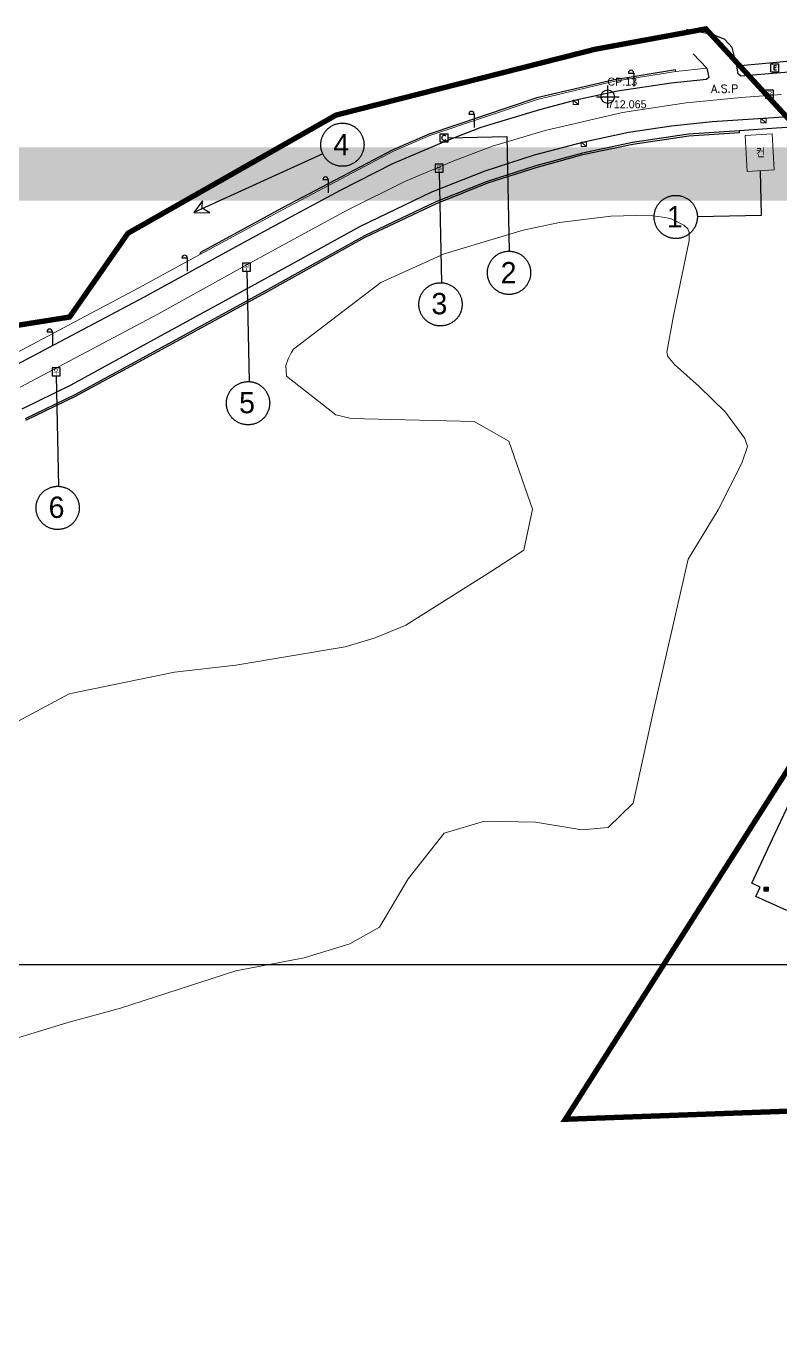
# Model space of a CAD drawing. Extents: x 296690 to 298491, y 586647 to 587790.
# Drawn here: x 297471.2 to 297612.5, y 587532.4 to 587775.9 of the extents above; entities that cross this region are included whole.
import ezdxf
from ezdxf.enums import TextEntityAlignment as Align

# ---------------------------------------------------------------- set-up
doc = ezdxf.new("R2010")
doc.units = 0
doc.header["$MEASUREMENT"] = 0
doc.linetypes.add('PHANTOM2', pattern=[1.25, 0.625, -0.125, 0.125, -0.125, 0.125, -0.125])
for name, color, linetype in [('_0넘버링', 7, 'Continuous'), ('_조사구역', 6, 'Continuous'), ('가로등', 7, 'Continuous'), ('기준점', 1, 'Continuous'), ('도로_보도블럭', 202, 'Continuous'), ('도로_아스콘', 1, 'Continuous'), ('석축_상단', 25, 'SUKCHUK'), ('우수맨홀', 5, 'Continuous'), ('전기맨홀', 1, 'Continuous'), ('집수맨홀', 144, 'Continuous'), ('통신맨홀', 3, 'Continuous'), ('현황 텍스트', 7, 'Continuous')]:
    doc.layers.add(name, color=color, linetype=linetype)
for name, color, linetype, lineweight in [('건물', 7, 'Continuous', 20), ('도로-경계석보차도', 134, 'Continuous', 18), ('바닥재질', 254, 'Continuous', 20), ('우수받이', 122, 'Continuous', 18), ('잡종지', 53, 'Continuous', 18), ('중앙선', 2, 'Continuous', 18)]:
    doc.layers.add(name, color=color, linetype=linetype, lineweight=lineweight)
doc.styles.add('GHS', font='simplex.shx', dxfattribs={"bigfont": 'ngsw.shx'})
doc.styles.add('JKS_FONT', font='', dxfattribs={"height": 1.5})
doc.styles.add('sks-ghs', font='romans.shx', dxfattribs={"bigfont": 'ghs.shx'})
doc.styles.get('JKS_FONT').set_extended_font_data('Expo M')
doc.linetypes.add('SUKCHUK', pattern='A,1,["V",sks-ghs,S=0.5,R=0,X=0.5,Y=0],0.25,["V",sks-ghs,S=0.5,R=0,X=0.5,Y=0],0.25,["V",sks-ghs,S=0.5,R=0,X=0.5,Y=0],1', length=2.5)

# ---------------------------------------------------------------- blocks, each defined once
blk = doc.blocks.new('집수맨홀')
at = {"layer": '집수맨홀'}
blk.add_lwpolyline([(-0.37, 0.37), (0.38, 0.37), (0.38, -0.38), (-0.37, -0.38)], close=True, dxfattribs=at)
at = {"layer": '집수맨홀', "color": 251}
for points in [[(-0.37, 0.3), (0.38, 0.3)], [(-0.37, 0.22), (0.38, 0.22)], [(-0.37, 0.15), (0.38, 0.15)], [(-0.37, 0.07), (0.38, 0.07)], [(-0.37, 0), (0.38, 0)], [(-0.37, -0.08), (0.38, -0.08)], [(-0.37, -0.15), (0.38, -0.15)], [(-0.37, -0.23), (0.38, -0.23)], [(-0.37, -0.3), (0.38, -0.3)]]:
    blk.add_lwpolyline(points, dxfattribs=at)
blk = doc.blocks.new('전기맨홀')
at = {"layer": '전기맨홀', "flags": 128}
for points in [[(-0.75, -0.75), (-0.75, 0.75)], [(-0.75, 0.75), (0.75, 0.75)], [(0.3, 0.37), (-0.23, 0.37), (-0.23, -0.37), (0.3, -0.37)], [(0.23, 0), (-0.23, 0)], [(0.75, -0.75), (0.75, 0.75)], [(-0.75, -0.75), (0.75, -0.75)]]:
    blk.add_lwpolyline(points, dxfattribs=at)
blk = doc.blocks.new('우수맨홀')
at = {"layer": '우수맨홀', "linetype": 'Continuous'}
blk.add_lwpolyline([(0.75, 0.75), (-0.75, 0.75), (-0.75, -0.75), (0.75, -0.75), (0.75, 0.75)], dxfattribs=at)
at = {"layer": '우수맨홀', "linetype": 'Continuous', "style": 'GHS'}
blk.add_text('우', height=1, dxfattribs=at).set_placement((0, -0.02, -2), align=Align.MIDDLE)
blk = doc.blocks.new('통신맨홀')
at = {"layer": '통신맨홀', "linetype": 'Continuous'}
for points in [[(-0.75, 0.75), (0.75, 0.75)], [(-0.75, -0.75), (-0.75, 0.75)], [(0.75, -0.75), (0.75, 0.75)], [(-0.75, -0.75), (0.75, -0.75)]]:
    blk.add_lwpolyline(points, dxfattribs=at)
blk.add_arc((0, 0), 0.458, 45, 314, dxfattribs=at)
blk = doc.blocks.new('가로등')
at = {"layer": '가로등'}
for points in [[(-1, 2.5), (0, 2.5)], [(0, 2.5), (0, 0)]]:
    blk.add_lwpolyline(points, dxfattribs=at)
blk.add_arc((-0.5, 2.5), 0.5, 0, 180, dxfattribs=at)
blk = doc.blocks.new('우수받이')
at = {"layer": '우수받이'}
for points in [[(-0.5, 0), (0.5, 0), (0.5, -0.8), (-0.5, -0.8), (-0.5, 0)], [(-0.5, 0), (0.5, -0.8)]]:
    blk.add_lwpolyline(points, dxfattribs=at)
blk = doc.blocks.new('기준점')
at = {"layer": '기준점', "linetype": 'Continuous'}
for p, q in [((-2.12, 0), (2.12, 0)), ((0, -2.12), (0, 2.12))]:
    blk.add_line(p, q, dxfattribs=at)
blk.add_circle((0, 0), 1.27, dxfattribs=at)

msp = doc.modelspace()

# ---------------------------------------------------------------- linework, layer by layer
at = {"color": 0, "const_width": 10}
msp.add_lwpolyline([(296747.91, 587748.15), (298486.35, 587748.15), (298486.35, 586651.63), (296747.91, 586651.63)], close=True, dxfattribs=at)
msp.add_lwpolyline([(296747.91, 587748.15), (298486.35, 587748.15), (298486.35, 586651.63), (296747.91, 586651.63)], close=True, dxfattribs=at)
msp.add_lwpolyline([(297456.23, 587324.97), (297456.23, 587599.97), (297906.23, 587599.97), (297906.23, 587324.97), (297456.23, 587324.97)])
at = {"layer": '_0넘버링', "linetype": 'Continuous'}
for p, q in [((297526.78, 587751.91), (297502.59, 587740.92)), ((297548.58, 587748.48), (297549.02, 587727.81)), ((297512.51, 587729.94), (297512.96, 587709.28)), ((297476.83, 587710.32), (297477.27, 587689.66))]:
    msp.add_line(p, q, dxfattribs=at)
for points in [[(297526.4, 587753.55), (297526.4, 587753.69), (297526.4, 587753.83), (297526.41, 587753.97), (297526.42, 587754.11), (297526.44, 587754.25), (297526.47, 587754.39), (297526.5, 587754.53), (297526.53, 587754.67), (297526.57, 587754.8), (297526.61, 587754.94), (297526.66, 587755.07), (297526.71, 587755.2), (297526.77, 587755.33), (297526.83, 587755.46), (297526.9, 587755.58), (297526.97, 587755.71), (297527.04, 587755.83), (297527.12, 587755.95), (297527.2, 587756.06), (297527.29, 587756.17), (297527.38, 587756.28), (297527.47, 587756.39), (297527.57, 587756.49), (297527.67, 587756.59), (297527.78, 587756.68), (297527.88, 587756.77), (297528, 587756.86), (297528.11, 587756.94), (297528.23, 587757.02), (297528.35, 587757.1), (297528.47, 587757.17), (297528.59, 587757.24), (297528.72, 587757.3), (297528.85, 587757.36), (297528.98, 587757.41), (297529.11, 587757.46), (297529.25, 587757.5), (297529.38, 587757.54), (297529.52, 587757.58), (297529.66, 587757.61), (297529.8, 587757.63), (297529.94, 587757.65), (297530.08, 587757.67), (297530.22, 587757.68), (297530.36, 587757.68), (297530.5, 587757.69), (297530.64, 587757.68), (297530.78, 587757.67), (297530.92, 587757.66), (297531.06, 587757.64), (297531.2, 587757.61), (297531.34, 587757.59), (297531.48, 587757.55), (297531.61, 587757.51), (297531.75, 587757.47), (297531.88, 587757.42), (297532.01, 587757.37), (297532.14, 587757.31), (297532.27, 587757.25), (297532.4, 587757.19), (297532.52, 587757.12), (297532.64, 587757.04), (297532.76, 587756.96), (297532.87, 587756.88), (297532.98, 587756.79), (297533.09, 587756.7), (297533.2, 587756.61), (297533.3, 587756.51), (297533.4, 587756.41), (297533.49, 587756.3), (297533.58, 587756.2), (297533.67, 587756.09), (297533.75, 587755.97), (297533.83, 587755.85), (297533.91, 587755.74), (297533.98, 587755.61), (297534.05, 587755.49), (297534.11, 587755.36), (297534.17, 587755.23), (297534.22, 587755.1), (297534.27, 587754.97), (297534.31, 587754.84), (297534.35, 587754.7), (297534.39, 587754.56), (297534.42, 587754.42), (297534.44, 587754.29), (297534.46, 587754.15), (297534.48, 587754), (297534.49, 587753.86), (297534.5, 587753.72), (297534.5, 587753.58), (297534.49, 587753.44), (297534.48, 587753.3), (297534.47, 587753.16), (297534.45, 587753.02), (297534.43, 587752.88), (297534.4, 587752.74), (297534.36, 587752.6), (297534.32, 587752.47), (297534.28, 587752.33), (297534.23, 587752.2), (297534.18, 587752.07), (297534.12, 587751.94), (297534.06, 587751.81), (297534, 587751.69), (297533.93, 587751.56), (297533.85, 587751.44), (297533.77, 587751.33), (297533.69, 587751.21), (297533.6, 587751.1), (297533.51, 587750.99), (297533.42, 587750.89), (297533.32, 587750.78), (297533.22, 587750.68), (297533.12, 587750.59), (297533.01, 587750.5), (297532.9, 587750.41), (297532.78, 587750.33), (297532.67, 587750.25), (297532.55, 587750.17), (297532.42, 587750.1), (297532.3, 587750.03), (297532.17, 587749.97), (297532.04, 587749.91), (297531.91, 587749.86), (297531.78, 587749.81), (297531.65, 587749.77), (297531.51, 587749.73), (297531.37, 587749.69), (297531.23, 587749.66), (297531.1, 587749.64), (297530.96, 587749.62), (297530.82, 587749.6), (297530.67, 587749.59), (297530.53, 587749.59), (297530.39, 587749.59), (297530.25, 587749.59), (297530.11, 587749.6), (297529.97, 587749.61), (297529.83, 587749.63), (297529.69, 587749.66), (297529.55, 587749.69), (297529.41, 587749.72), (297529.28, 587749.76), (297529.14, 587749.8), (297529.01, 587749.85), (297528.88, 587749.9), (297528.75, 587749.96), (297528.62, 587750.02), (297528.5, 587750.09), (297528.37, 587750.16), (297528.25, 587750.23), (297528.14, 587750.31), (297528.02, 587750.39), (297527.91, 587750.48), (297527.8, 587750.57), (297527.7, 587750.66), (297527.59, 587750.76), (297527.5, 587750.86), (297527.4, 587750.97), (297527.31, 587751.07), (297527.22, 587751.19), (297527.14, 587751.3), (297527.06, 587751.42), (297526.98, 587751.54), (297526.91, 587751.66), (297526.84, 587751.78), (297526.78, 587751.91), (297526.72, 587752.04), (297526.67, 587752.17), (297526.62, 587752.3), (297526.58, 587752.44), (297526.54, 587752.57), (297526.5, 587752.71), (297526.47, 587752.85), (297526.45, 587752.99), (297526.43, 587753.13), (297526.41, 587753.27), (297526.4, 587753.41), (297526.4, 587753.55)], [(297550.28, 587754.94), (297561.24, 587755.17), (297561.7, 587733.67)], [(297596.97, 587740.18), (297609.01, 587740.44), (297608.83, 587748.76)], [(297502.59, 587740.92), (297505.61, 587740.87), (297504.17, 587741.72), (297504.24, 587743.1), (297502.59, 587740.92)], [(297588.87, 587740.01), (297588.87, 587740.15), (297588.88, 587740.29), (297588.89, 587740.43), (297588.9, 587740.57), (297588.92, 587740.71), (297588.94, 587740.85), (297588.97, 587740.99), (297589.01, 587741.13), (297589.04, 587741.26), (297589.09, 587741.4), (297589.14, 587741.53), (297589.19, 587741.66), (297589.24, 587741.79), (297589.31, 587741.92), (297589.37, 587742.04), (297589.44, 587742.17), (297589.52, 587742.29), (297589.6, 587742.4), (297589.68, 587742.52), (297589.76, 587742.63), (297589.85, 587742.74), (297589.95, 587742.84), (297590.05, 587742.95), (297590.15, 587743.04), (297590.25, 587743.14), (297590.36, 587743.23), (297590.47, 587743.32), (297590.59, 587743.4), (297590.7, 587743.48), (297590.82, 587743.56), (297590.94, 587743.63), (297591.07, 587743.69), (297591.2, 587743.76), (297591.32, 587743.82), (297591.46, 587743.87), (297591.59, 587743.92), (297591.72, 587743.96), (297591.86, 587744), (297592, 587744.04), (297592.13, 587744.07), (297592.27, 587744.09), (297592.41, 587744.11), (297592.55, 587744.13), (297592.69, 587744.14), (297592.84, 587744.14), (297592.98, 587744.14), (297593.12, 587744.14), (297593.26, 587744.13), (297593.4, 587744.12), (297593.54, 587744.1), (297593.68, 587744.07), (297593.82, 587744.04), (297593.95, 587744.01), (297594.09, 587743.97), (297594.23, 587743.93), (297594.36, 587743.88), (297594.49, 587743.83), (297594.62, 587743.77), (297594.75, 587743.71), (297594.87, 587743.64), (297594.99, 587743.57), (297595.11, 587743.5), (297595.23, 587743.42), (297595.35, 587743.34), (297595.46, 587743.25), (297595.57, 587743.16), (297595.67, 587743.07), (297595.77, 587742.97), (297595.87, 587742.87), (297595.97, 587742.76), (297596.06, 587742.65), (297596.15, 587742.54), (297596.23, 587742.43), (297596.31, 587742.31), (297596.39, 587742.19), (297596.46, 587742.07), (297596.52, 587741.95), (297596.59, 587741.82), (297596.64, 587741.69), (297596.7, 587741.56), (297596.75, 587741.43), (297596.79, 587741.29), (297596.83, 587741.16), (297596.86, 587741.02), (297596.89, 587740.88), (297596.92, 587740.74), (297596.94, 587740.6), (297596.96, 587740.46), (297596.97, 587740.32), (297596.97, 587740.18), (297596.97, 587740.04), (297596.97, 587739.9), (297596.96, 587739.76), (297596.94, 587739.62), (297596.92, 587739.48), (297596.9, 587739.34), (297596.87, 587739.2), (297596.84, 587739.06), (297596.8, 587738.92), (297596.76, 587738.79), (297596.71, 587738.66), (297596.66, 587738.53), (297596.6, 587738.4), (297596.54, 587738.27), (297596.47, 587738.14), (297596.4, 587738.02), (297596.33, 587737.9), (297596.25, 587737.78), (297596.17, 587737.67), (297596.08, 587737.56), (297595.99, 587737.45), (297595.9, 587737.34), (297595.8, 587737.24), (297595.7, 587737.14), (297595.59, 587737.05), (297595.48, 587736.96), (297595.37, 587736.87), (297595.26, 587736.78), (297595.14, 587736.71), (297595.02, 587736.63), (297594.9, 587736.56), (297594.78, 587736.49), (297594.65, 587736.43), (297594.52, 587736.37), (297594.39, 587736.32), (297594.26, 587736.27), (297594.12, 587736.22), (297593.99, 587736.19), (297593.85, 587736.15), (297593.71, 587736.12), (297593.57, 587736.1), (297593.43, 587736.08), (297593.29, 587736.06), (297593.15, 587736.05), (297593.01, 587736.04), (297592.87, 587736.04), (297592.73, 587736.05), (297592.59, 587736.06), (297592.44, 587736.07), (297592.3, 587736.09), (297592.17, 587736.11), (297592.03, 587736.14), (297591.89, 587736.18), (297591.75, 587736.22), (297591.62, 587736.26), (297591.49, 587736.31), (297591.35, 587736.36), (297591.23, 587736.42), (297591.1, 587736.48), (297590.97, 587736.54), (297590.85, 587736.61), (297590.73, 587736.69), (297590.61, 587736.77), (297590.5, 587736.85), (297590.39, 587736.94), (297590.28, 587737.03), (297590.17, 587737.12), (297590.07, 587737.22), (297589.97, 587737.32), (297589.88, 587737.42), (297589.78, 587737.53), (297589.7, 587737.64), (297589.61, 587737.76), (297589.53, 587737.87), (297589.46, 587737.99), (297589.39, 587738.12), (297589.32, 587738.24), (297589.26, 587738.37), (297589.2, 587738.5), (297589.15, 587738.63), (297589.1, 587738.76), (297589.05, 587738.89), (297589.01, 587739.03), (297588.98, 587739.17), (297588.95, 587739.3), (297588.92, 587739.44), (297588.9, 587739.58), (297588.89, 587739.72), (297588.88, 587739.87), (297588.87, 587740.01)], [(297557.63, 587729.54), (297557.63, 587729.68), (297557.63, 587729.82), (297557.64, 587729.96), (297557.66, 587730.1), (297557.67, 587730.24), (297557.7, 587730.38), (297557.73, 587730.52), (297557.76, 587730.66), (297557.8, 587730.79), (297557.84, 587730.93), (297557.89, 587731.06), (297557.94, 587731.19), (297558, 587731.32), (297558.06, 587731.45), (297558.13, 587731.57), (297558.2, 587731.7), (297558.27, 587731.82), (297558.35, 587731.93), (297558.43, 587732.05), (297558.52, 587732.16), (297558.61, 587732.27), (297558.7, 587732.37), (297558.8, 587732.48), (297558.9, 587732.58), (297559.01, 587732.67), (297559.12, 587732.76), (297559.23, 587732.85), (297559.34, 587732.93), (297559.46, 587733.01), (297559.58, 587733.09), (297559.7, 587733.16), (297559.82, 587733.23), (297559.95, 587733.29), (297560.08, 587733.35), (297560.21, 587733.4), (297560.34, 587733.45), (297560.48, 587733.49), (297560.61, 587733.53), (297560.75, 587733.57), (297560.89, 587733.6), (297561.03, 587733.62), (297561.17, 587733.64), (297561.31, 587733.66), (297561.45, 587733.67), (297561.59, 587733.67), (297561.73, 587733.67), (297561.87, 587733.67), (297562.01, 587733.66), (297562.16, 587733.65), (297562.3, 587733.63), (297562.43, 587733.6), (297562.57, 587733.57), (297562.71, 587733.54), (297562.85, 587733.5), (297562.98, 587733.46), (297563.11, 587733.41), (297563.25, 587733.36), (297563.37, 587733.3), (297563.5, 587733.24), (297563.63, 587733.17), (297563.75, 587733.1), (297563.87, 587733.03), (297563.99, 587732.95), (297564.1, 587732.87), (297564.21, 587732.78), (297564.32, 587732.69), (297564.43, 587732.6), (297564.53, 587732.5), (297564.63, 587732.4), (297564.72, 587732.29), (297564.81, 587732.19), (297564.9, 587732.07), (297564.99, 587731.96), (297565.07, 587731.84), (297565.14, 587731.72), (297565.21, 587731.6), (297565.28, 587731.48), (297565.34, 587731.35), (297565.4, 587731.22), (297565.45, 587731.09), (297565.5, 587730.96), (297565.55, 587730.82), (297565.59, 587730.69), (297565.62, 587730.55), (297565.65, 587730.41), (297565.68, 587730.27), (297565.7, 587730.13), (297565.71, 587729.99), (297565.72, 587729.85), (297565.73, 587729.71), (297565.73, 587729.57), (297565.72, 587729.43), (297565.71, 587729.29), (297565.7, 587729.15), (297565.68, 587729.01), (297565.66, 587728.87), (297565.63, 587728.73), (297565.59, 587728.59), (297565.56, 587728.46), (297565.51, 587728.32), (297565.46, 587728.19), (297565.41, 587728.06), (297565.35, 587727.93), (297565.29, 587727.8), (297565.23, 587727.67), (297565.16, 587727.55), (297565.08, 587727.43), (297565, 587727.31), (297564.92, 587727.2), (297564.84, 587727.09), (297564.74, 587726.98), (297564.65, 587726.87), (297564.55, 587726.77), (297564.45, 587726.67), (297564.35, 587726.58), (297564.24, 587726.49), (297564.13, 587726.4), (297564.01, 587726.32), (297563.9, 587726.24), (297563.78, 587726.16), (297563.66, 587726.09), (297563.53, 587726.02), (297563.4, 587725.96), (297563.27, 587725.9), (297563.14, 587725.85), (297563.01, 587725.8), (297562.88, 587725.76), (297562.74, 587725.72), (297562.6, 587725.68), (297562.47, 587725.65), (297562.33, 587725.63), (297562.19, 587725.61), (297562.05, 587725.59), (297561.91, 587725.58), (297561.76, 587725.57), (297561.62, 587725.57), (297561.48, 587725.58), (297561.34, 587725.59), (297561.2, 587725.6), (297561.06, 587725.62), (297560.92, 587725.65), (297560.78, 587725.67), (297560.64, 587725.71), (297560.51, 587725.75), (297560.37, 587725.79), (297560.24, 587725.84), (297560.11, 587725.89), (297559.98, 587725.95), (297559.85, 587726.01), (297559.73, 587726.07), (297559.61, 587726.14), (297559.49, 587726.22), (297559.37, 587726.3), (297559.25, 587726.38), (297559.14, 587726.47), (297559.03, 587726.56), (297558.93, 587726.65), (297558.82, 587726.75), (297558.73, 587726.85), (297558.63, 587726.95), (297558.54, 587727.06), (297558.45, 587727.17), (297558.37, 587727.29), (297558.29, 587727.4), (297558.21, 587727.52), (297558.14, 587727.65), (297558.08, 587727.77), (297558.01, 587727.9), (297557.96, 587728.03), (297557.9, 587728.16), (297557.85, 587728.29), (297557.81, 587728.42), (297557.77, 587728.56), (297557.73, 587728.7), (297557.7, 587728.84), (297557.68, 587728.97), (297557.66, 587729.11), (297557.64, 587729.26), (297557.63, 587729.4), (297557.63, 587729.54)], [(297544.78, 587723.63), (297544.78, 587723.77), (297544.79, 587723.91), (297544.8, 587724.05), (297544.81, 587724.19), (297544.83, 587724.33), (297544.85, 587724.47), (297544.88, 587724.61), (297544.92, 587724.75), (297544.95, 587724.88), (297545, 587725.02), (297545.04, 587725.15), (297545.1, 587725.28), (297545.15, 587725.41), (297545.22, 587725.54), (297545.28, 587725.66), (297545.35, 587725.79), (297545.43, 587725.91), (297545.5, 587726.02), (297545.59, 587726.14), (297545.67, 587726.25), (297545.76, 587726.36), (297545.86, 587726.47), (297545.96, 587726.57), (297546.06, 587726.67), (297546.16, 587726.76), (297546.27, 587726.85), (297546.38, 587726.94), (297546.5, 587727.02), (297546.61, 587727.1), (297546.73, 587727.18), (297546.85, 587727.25), (297546.98, 587727.32), (297547.11, 587727.38), (297547.23, 587727.44), (297547.37, 587727.49), (297547.5, 587727.54), (297547.63, 587727.58), (297547.77, 587727.62), (297547.91, 587727.66), (297548.04, 587727.69), (297548.18, 587727.71), (297548.32, 587727.73), (297548.46, 587727.75), (297548.6, 587727.76), (297548.75, 587727.76), (297548.89, 587727.76), (297549.03, 587727.76), (297549.17, 587727.75), (297549.31, 587727.74), (297549.45, 587727.72), (297549.59, 587727.69), (297549.73, 587727.66), (297549.86, 587727.63), (297550, 587727.59), (297550.14, 587727.55), (297550.27, 587727.5), (297550.4, 587727.45), (297550.53, 587727.39), (297550.66, 587727.33), (297550.78, 587727.27), (297550.9, 587727.19), (297551.02, 587727.12), (297551.14, 587727.04), (297551.26, 587726.96), (297551.37, 587726.87), (297551.48, 587726.78), (297551.58, 587726.69), (297551.68, 587726.59), (297551.78, 587726.49), (297551.88, 587726.38), (297551.97, 587726.28), (297552.06, 587726.17), (297552.14, 587726.05), (297552.22, 587725.93), (297552.3, 587725.81), (297552.37, 587725.69), (297552.43, 587725.57), (297552.5, 587725.44), (297552.55, 587725.31), (297552.61, 587725.18), (297552.66, 587725.05), (297552.7, 587724.91), (297552.74, 587724.78), (297552.77, 587724.64), (297552.8, 587724.5), (297552.83, 587724.36), (297552.85, 587724.22), (297552.87, 587724.08), (297552.88, 587723.94), (297552.88, 587723.8), (297552.88, 587723.66), (297552.88, 587723.52), (297552.87, 587723.38), (297552.85, 587723.24), (297552.83, 587723.1), (297552.81, 587722.96), (297552.78, 587722.82), (297552.75, 587722.68), (297552.71, 587722.55), (297552.67, 587722.41), (297552.62, 587722.28), (297552.57, 587722.15), (297552.51, 587722.02), (297552.45, 587721.89), (297552.38, 587721.77), (297552.31, 587721.64), (297552.24, 587721.52), (297552.16, 587721.41), (297552.08, 587721.29), (297551.99, 587721.18), (297551.9, 587721.07), (297551.8, 587720.96), (297551.71, 587720.86), (297551.61, 587720.76), (297551.5, 587720.67), (297551.39, 587720.58), (297551.28, 587720.49), (297551.17, 587720.41), (297551.05, 587720.33), (297550.93, 587720.25), (297550.81, 587720.18), (297550.68, 587720.11), (297550.56, 587720.05), (297550.43, 587719.99), (297550.3, 587719.94), (297550.17, 587719.89), (297550.03, 587719.85), (297549.9, 587719.81), (297549.76, 587719.77), (297549.62, 587719.74), (297549.48, 587719.72), (297549.34, 587719.7), (297549.2, 587719.68), (297549.06, 587719.67), (297548.92, 587719.67), (297548.78, 587719.67), (297548.64, 587719.67), (297548.49, 587719.68), (297548.35, 587719.69), (297548.21, 587719.71), (297548.07, 587719.74), (297547.94, 587719.76), (297547.8, 587719.8), (297547.66, 587719.84), (297547.53, 587719.88), (297547.4, 587719.93), (297547.26, 587719.98), (297547.13, 587720.04), (297547.01, 587720.1), (297546.88, 587720.16), (297546.76, 587720.23), (297546.64, 587720.31), (297546.52, 587720.39), (297546.41, 587720.47), (297546.3, 587720.56), (297546.19, 587720.65), (297546.08, 587720.74), (297545.98, 587720.84), (297545.88, 587720.94), (297545.79, 587721.05), (297545.69, 587721.15), (297545.61, 587721.26), (297545.52, 587721.38), (297545.44, 587721.5), (297545.37, 587721.62), (297545.3, 587721.74), (297545.23, 587721.86), (297545.17, 587721.99), (297545.11, 587722.12), (297545.06, 587722.25), (297545.01, 587722.38), (297544.96, 587722.52), (297544.92, 587722.65), (297544.89, 587722.79), (297544.86, 587722.93), (297544.83, 587723.07), (297544.81, 587723.21), (297544.8, 587723.35), (297544.79, 587723.49), (297544.78, 587723.63)], [(297508.72, 587705.09), (297508.72, 587705.23), (297508.72, 587705.37), (297508.73, 587705.52), (297508.75, 587705.66), (297508.76, 587705.8), (297508.79, 587705.94), (297508.82, 587706.07), (297508.85, 587706.21), (297508.89, 587706.35), (297508.93, 587706.48), (297508.98, 587706.62), (297509.03, 587706.75), (297509.09, 587706.88), (297509.15, 587707), (297509.22, 587707.13), (297509.29, 587707.25), (297509.36, 587707.37), (297509.44, 587707.49), (297509.52, 587707.6), (297509.61, 587707.72), (297509.7, 587707.82), (297509.79, 587707.93), (297509.89, 587708.03), (297509.99, 587708.13), (297510.1, 587708.22), (297510.21, 587708.32), (297510.32, 587708.4), (297510.43, 587708.49), (297510.55, 587708.57), (297510.67, 587708.64), (297510.79, 587708.71), (297510.91, 587708.78), (297511.04, 587708.84), (297511.17, 587708.9), (297511.3, 587708.95), (297511.43, 587709), (297511.57, 587709.05), (297511.7, 587709.09), (297511.84, 587709.12), (297511.98, 587709.15), (297512.12, 587709.18), (297512.26, 587709.2), (297512.4, 587709.21), (297512.54, 587709.22), (297512.68, 587709.23), (297512.82, 587709.23), (297512.96, 587709.22), (297513.1, 587709.22), (297513.24, 587709.2), (297513.38, 587709.18), (297513.52, 587709.16), (297513.66, 587709.13), (297513.8, 587709.1), (297513.94, 587709.06), (297514.07, 587709.01), (297514.2, 587708.97), (297514.34, 587708.91), (297514.46, 587708.86), (297514.59, 587708.79), (297514.72, 587708.73), (297514.84, 587708.66), (297514.96, 587708.58), (297515.08, 587708.51), (297515.19, 587708.42), (297515.3, 587708.34), (297515.41, 587708.25), (297515.52, 587708.15), (297515.62, 587708.05), (297515.72, 587707.95), (297515.81, 587707.85), (297515.9, 587707.74), (297515.99, 587707.63), (297516.08, 587707.52), (297516.16, 587707.4), (297516.23, 587707.28), (297516.3, 587707.16), (297516.37, 587707.03), (297516.43, 587706.91), (297516.49, 587706.78), (297516.54, 587706.65), (297516.59, 587706.51), (297516.64, 587706.38), (297516.68, 587706.24), (297516.71, 587706.11), (297516.74, 587705.97), (297516.77, 587705.83), (297516.79, 587705.69), (297516.8, 587705.55), (297516.81, 587705.41), (297516.82, 587705.27), (297516.82, 587705.12), (297516.81, 587704.98), (297516.8, 587704.84), (297516.79, 587704.7), (297516.77, 587704.56), (297516.75, 587704.42), (297516.72, 587704.28), (297516.68, 587704.15), (297516.65, 587704.01), (297516.6, 587703.88), (297516.55, 587703.74), (297516.5, 587703.61), (297516.44, 587703.48), (297516.38, 587703.35), (297516.32, 587703.23), (297516.25, 587703.11), (297516.17, 587702.99), (297516.09, 587702.87), (297516.01, 587702.75), (297515.93, 587702.64), (297515.83, 587702.53), (297515.74, 587702.43), (297515.64, 587702.33), (297515.54, 587702.23), (297515.44, 587702.13), (297515.33, 587702.04), (297515.22, 587701.95), (297515.1, 587701.87), (297514.99, 587701.79), (297514.87, 587701.72), (297514.74, 587701.64), (297514.62, 587701.58), (297514.49, 587701.52), (297514.36, 587701.46), (297514.23, 587701.4), (297514.1, 587701.35), (297513.97, 587701.31), (297513.83, 587701.27), (297513.69, 587701.24), (297513.56, 587701.21), (297513.42, 587701.18), (297513.28, 587701.16), (297513.14, 587701.15), (297513, 587701.14), (297512.85, 587701.13), (297512.71, 587701.13), (297512.57, 587701.13), (297512.43, 587701.14), (297512.29, 587701.16), (297512.15, 587701.18), (297512.01, 587701.2), (297511.87, 587701.23), (297511.73, 587701.26), (297511.6, 587701.3), (297511.46, 587701.34), (297511.33, 587701.39), (297511.2, 587701.44), (297511.07, 587701.5), (297510.94, 587701.56), (297510.82, 587701.63), (297510.7, 587701.7), (297510.58, 587701.77), (297510.46, 587701.85), (297510.34, 587701.93), (297510.23, 587702.02), (297510.12, 587702.11), (297510.02, 587702.21), (297509.91, 587702.3), (297509.82, 587702.4), (297509.72, 587702.51), (297509.63, 587702.62), (297509.54, 587702.73), (297509.46, 587702.84), (297509.38, 587702.96), (297509.3, 587703.08), (297509.23, 587703.2), (297509.17, 587703.33), (297509.1, 587703.45), (297509.05, 587703.58), (297508.99, 587703.71), (297508.94, 587703.85), (297508.9, 587703.98), (297508.86, 587704.12), (297508.82, 587704.25), (297508.79, 587704.39), (297508.77, 587704.53), (297508.75, 587704.67), (297508.73, 587704.81), (297508.72, 587704.95), (297508.72, 587705.09)], [(297473.04, 587685.47), (297473.03, 587685.61), (297473.04, 587685.75), (297473.05, 587685.89), (297473.06, 587686.03), (297473.08, 587686.17), (297473.11, 587686.31), (297473.13, 587686.45), (297473.17, 587686.59), (297473.21, 587686.72), (297473.25, 587686.86), (297473.3, 587686.99), (297473.35, 587687.12), (297473.41, 587687.25), (297473.47, 587687.38), (297473.53, 587687.51), (297473.6, 587687.63), (297473.68, 587687.75), (297473.76, 587687.87), (297473.84, 587687.98), (297473.93, 587688.09), (297474.02, 587688.2), (297474.11, 587688.31), (297474.21, 587688.41), (297474.31, 587688.51), (297474.41, 587688.6), (297474.52, 587688.69), (297474.63, 587688.78), (297474.75, 587688.86), (297474.86, 587688.94), (297474.98, 587689.02), (297475.11, 587689.09), (297475.23, 587689.16), (297475.36, 587689.22), (297475.49, 587689.28), (297475.62, 587689.33), (297475.75, 587689.38), (297475.88, 587689.42), (297476.02, 587689.46), (297476.16, 587689.5), (297476.3, 587689.53), (297476.43, 587689.55), (297476.57, 587689.57), (297476.72, 587689.59), (297476.86, 587689.6), (297477, 587689.6), (297477.14, 587689.61), (297477.28, 587689.6), (297477.42, 587689.59), (297477.56, 587689.58), (297477.7, 587689.56), (297477.84, 587689.53), (297477.98, 587689.51), (297478.12, 587689.47), (297478.25, 587689.43), (297478.39, 587689.39), (297478.52, 587689.34), (297478.65, 587689.29), (297478.78, 587689.23), (297478.91, 587689.17), (297479.03, 587689.11), (297479.16, 587689.04), (297479.28, 587688.96), (297479.39, 587688.88), (297479.51, 587688.8), (297479.62, 587688.71), (297479.73, 587688.62), (297479.83, 587688.53), (297479.94, 587688.43), (297480.04, 587688.33), (297480.13, 587688.23), (297480.22, 587688.12), (297480.31, 587688.01), (297480.39, 587687.89), (297480.47, 587687.78), (297480.55, 587687.66), (297480.62, 587687.53), (297480.69, 587687.41), (297480.75, 587687.28), (297480.81, 587687.15), (297480.86, 587687.02), (297480.91, 587686.89), (297480.95, 587686.76), (297480.99, 587686.62), (297481.03, 587686.48), (297481.06, 587686.34), (297481.08, 587686.21), (297481.1, 587686.07), (297481.12, 587685.92), (297481.13, 587685.78), (297481.13, 587685.64), (297481.13, 587685.5), (297481.13, 587685.36), (297481.12, 587685.22), (297481.11, 587685.08), (297481.09, 587684.94), (297481.06, 587684.8), (297481.03, 587684.66), (297481, 587684.52), (297480.96, 587684.39), (297480.92, 587684.25), (297480.87, 587684.12), (297480.82, 587683.99), (297480.76, 587683.86), (297480.7, 587683.73), (297480.63, 587683.61), (297480.56, 587683.48), (297480.49, 587683.36), (297480.41, 587683.25), (297480.33, 587683.13), (297480.24, 587683.02), (297480.15, 587682.91), (297480.06, 587682.81), (297479.96, 587682.7), (297479.86, 587682.6), (297479.75, 587682.51), (297479.65, 587682.42), (297479.53, 587682.33), (297479.42, 587682.25), (297479.3, 587682.17), (297479.18, 587682.09), (297479.06, 587682.02), (297478.94, 587681.95), (297478.81, 587681.89), (297478.68, 587681.83), (297478.55, 587681.78), (297478.42, 587681.73), (297478.28, 587681.69), (297478.15, 587681.65), (297478.01, 587681.61), (297477.87, 587681.58), (297477.73, 587681.56), (297477.59, 587681.54), (297477.45, 587681.52), (297477.31, 587681.51), (297477.17, 587681.51), (297477.03, 587681.51), (297476.89, 587681.51), (297476.75, 587681.52), (297476.61, 587681.53), (297476.47, 587681.55), (297476.33, 587681.58), (297476.19, 587681.61), (297476.05, 587681.64), (297475.92, 587681.68), (297475.78, 587681.72), (297475.65, 587681.77), (297475.52, 587681.82), (297475.39, 587681.88), (297475.26, 587681.94), (297475.13, 587682.01), (297475.01, 587682.08), (297474.89, 587682.15), (297474.77, 587682.23), (297474.66, 587682.31), (297474.55, 587682.4), (297474.44, 587682.49), (297474.33, 587682.58), (297474.23, 587682.68), (297474.13, 587682.78), (297474.04, 587682.89), (297473.95, 587682.99), (297473.86, 587683.11), (297473.78, 587683.22), (297473.7, 587683.34), (297473.62, 587683.46), (297473.55, 587683.58), (297473.48, 587683.7), (297473.42, 587683.83), (297473.36, 587683.96), (297473.31, 587684.09), (297473.26, 587684.22), (297473.22, 587684.36), (297473.18, 587684.49), (297473.14, 587684.63), (297473.11, 587684.77), (297473.09, 587684.91), (297473.07, 587685.05), (297473.05, 587685.19), (297473.04, 587685.33), (297473.04, 587685.47)]]:
    msp.add_lwpolyline(points, dxfattribs=at)
at = {"layer": '_조사구역', "color": 1, "linetype": 'PHANTOM2', "ltscale": 10, "const_width": 1, "flags": 128}
msp.add_lwpolyline([(296888.84, 587577.29), (296916.15, 587564.87), (296917.16, 587546.98), (296944.06, 587499.88), (296962.64, 587506.35), (296964.44, 587470.58), (296997.02, 587434.8), (296987.35, 587416.46), (297013.51, 587382.87), (297017.84, 587370.08), (297028.94, 587352.6), (297029.92, 587342.81), (297037.31, 587334.59), (297040.56, 587314.96), (297070.47, 587308.46), (297100.62, 587240.51), (296816.88, 587204.01), (296810.03, 587153.67), (296842.85, 587123.71), (296813.17, 587102.47), (296801.87, 587080.63), (296792.42, 587066.55), (296780.99, 587053.96), (296729.3, 587013.64), (296789.94, 586992.35), (296824.61, 587004.26), (296850.23, 586942.24), (296893.72, 586957.02), (296943.19, 587021.67), (296972.09, 586999.95), (296987, 586998.05), (297023.23, 586997.93), (297046.89, 586904.34), (297072.38, 586919.28), (297092.13, 586914.81), (297140.05, 586929.39), (297161.26, 587039.31), (297169.67, 587043.4), (297143.69, 587095.58), (297202.29, 587171.68), (297208.17, 587171.56), (297223.3, 587185.23), (297231.66, 587208.89), (297261.64, 587209.69), (297274.46, 587204.56), (297288.68, 587207.29), (297312.55, 587205.4), (297330.39, 587243.47), (297352.25, 587274.95), (297366.21, 587284.27), (297417.02, 587287.72), (297445.1, 587268.3), (297503.61, 587227.81), (297523.96, 587277.06), (297579.61, 587285.31), (297639.29, 587334.83), (297716.69, 587369.95), (297740.28, 587286.16), (297825.46, 587201.84), (297873.06, 587112.59), (297985.44, 587163.71), (298083.12, 587194.83), (298077.66, 587264.11), (298068.85, 587288.67), (298075.49, 587302.92), (298064.34, 587344.33), (298031.59, 587377.11), (298044.64, 587441.82), (298042.94, 587499.78), (298028.92, 587538.45), (298039.34, 587564.95), (298043.46, 587576.46), (298029.63, 587619.83), (298018.44, 587640.96), (298021.43, 587663.04), (298018.74, 587675.87), (298016.58, 587686.14), (298003.66, 587699.07), (297992.44, 587709.1), (297988.83, 587725.13), (297944.08, 587728.99), (297800.52, 587643.82), (297772.38, 587662.14), (297757.38, 587592.19), (297693.21, 587575.36), (297656.54, 587574.02), (297572.22, 587570.95), (297613.4, 587635.68), (297629.04, 587661.26), (297639.97, 587676.97), (297661.05, 587707.24), (297598.57, 587775.35), (297577.8, 587771.53), (297529.25, 587759.19), (297490.27, 587737.05), (297479.32, 587721.33), (297454.97, 587717.47), (297250.91, 587692.79), (297212.29, 587661.66), (297187.56, 587688.51), (297176.05, 587696.22), (297149.46, 587697.29), (297117.93, 587719.01), (297086.05, 587732.64), (297066.45, 587740.82), (297055.85, 587761.22), (297045.64, 587752.78), (296998.56, 587747.18), (296975.92, 587745.76), (296966.62, 587742.51), (296946.71, 587733.47), (296916.68, 587715.59), (296875.89, 587729.39), (296872.69, 587730.05), (296872.4, 587730.11), (296864.88, 587731.65), (296743.31, 587733.69), (296691.62, 587698.85), (296718.09, 587653.84), (296730.15, 587649.14), (296737.49, 587637.8), (296758.71, 587639.51), (296767.47, 587630.15), (296786.92, 587626.97), (296789.39, 587586.73), (296810.55, 587586.52), (296815.91, 587576.91), (296842.39, 587563.91), (296888.84, 587577.29)], dxfattribs=at)
at = {"layer": '건물'}
for p, q in [((297605.92, 587755.39), (297611.01, 587755.66)), ((297606.29, 587748.63), (297605.92, 587755.39)), ((297611.01, 587755.66), (297611.37, 587748.9)), ((297611.37, 587748.9), (297606.29, 587748.63))]:
    msp.add_line(p, q, dxfattribs=at)
at = {"layer": '도로-경계석보차도'}
for p, q in [((297592.93, 587767.39), (297581.19, 587765.46)), ((297598.77, 587768.01), (297592.93, 587767.39)), ((297581.19, 587765.46), (297566.94, 587762.12)), ((297566.94, 587762.12), (297546.81, 587755.35)), ((297546.81, 587755.35), (297540, 587752.42)), ((297540, 587752.42), (297519.34, 587741.51)), ((297519.34, 587741.51), (297503.85, 587733.13)), ((297503.85, 587733.13), (297492.33, 587726.83)), ((297492.33, 587726.83), (297468.3, 587714.07))]:
    msp.add_line(p, q, dxfattribs=at)
at = {"layer": '도로_보도블럭'}
for p, q in [((297618.31, 587769.63), (297604.36, 587768.36)), ((297595.32, 587755.59), (297584.82, 587754.05)), ((297604.84, 587756.25), (297595.32, 587755.59)), ((297611.78, 587756.73), (297604.84, 587756.25)), ((297618.33, 587757.15), (297611.78, 587756.73)), ((297584.82, 587754.05), (297575.42, 587752.07)), ((297575.42, 587752.07), (297566.68, 587749.66)), ((297566.68, 587749.66), (297557.61, 587746.76)), ((297557.61, 587746.76), (297547.94, 587742.9)), ((297547.94, 587742.9), (297534.59, 587736.57)), ((297534.59, 587736.57), (297515.94, 587726.21)), ((297515.94, 587726.21), (297496.5, 587715.57)), ((297496.5, 587715.57), (297480.29, 587706.75)), ((297480.29, 587706.75), (297471.02, 587702.27))]:
    msp.add_line(p, q, dxfattribs=at)
at = {"layer": '도로_아스콘'}
for p, q in [((297599.97, 587774.24), (297594.93, 587775.26)), ((297602.14, 587773.36), (297599.97, 587774.24)), ((297603.48, 587771.86), (297602.14, 587773.36)), ((297604.36, 587768.36), (297603.48, 587771.86)), ((297596.2, 587770.66), (297598.77, 587768.01)), ((297598.77, 587768.01), (297599.15, 587766.25)), ((297604.6, 587766.95), (297604.36, 587768.36)), ((297605.1, 587766.5), (297604.6, 587766.95)), ((297618.58, 587767.62), (297605.1, 587766.5)), ((297592.07, 587765.16), (297582.03, 587763.65)), ((297598.68, 587765.88), (297592.07, 587765.16)), ((297599.15, 587766.25), (297598.68, 587765.88)), ((297582.03, 587763.65), (297574.2, 587761.96)), ((297567.4, 587760.17), (297556.37, 587756.85)), ((297574.2, 587761.96), (297567.4, 587760.17)), ((297599.72, 587757.92), (297592.15, 587757.14)), ((297609.36, 587758.54), (297599.72, 587757.92)), ((297618.23, 587759.16), (297609.36, 587758.54)), ((297556.37, 587756.85), (297549.82, 587754.33)), ((297584.04, 587755.9), (297575.72, 587754.12)), ((297592.15, 587757.14), (297584.04, 587755.9)), ((297549.82, 587754.33), (297539.83, 587750.07)), ((297575.72, 587754.12), (297566.36, 587751.7)), ((297539.83, 587750.07), (297530.04, 587745.05)), ((297566.36, 587751.7), (297557.12, 587748.68)), ((297557.12, 587748.68), (297547.16, 587744.77)), ((297530.04, 587745.05), (297520.84, 587740.14)), ((297547.16, 587744.77), (297533.76, 587738.3)), ((297520.84, 587740.14), (297509.81, 587734.15)), ((297533.76, 587738.3), (297515.27, 587728.14)), ((297509.81, 587734.15), (297493.28, 587725.07)), ((297515.27, 587728.14), (297495.73, 587717.44)), ((297493.28, 587725.07), (297469.14, 587712.25)), ((297495.73, 587717.44), (297479.57, 587708.58)), ((297479.57, 587708.58), (297470.36, 587704.09)), ((297611.5, 587624.44), (297616.59, 587635.28)), ((297607.19, 587615.2), (297611.5, 587624.44)), ((297608.75, 587614.46), (297607.19, 587615.2)), ((297607.92, 587612.73), (297608.75, 587614.46)), ((297613.73, 587610.09), (297607.92, 587612.73))]:
    msp.add_line(p, q, dxfattribs=at)
at = {"layer": '석축_상단'}
for p, q in [((297592.89, 587767.69), (297581.13, 587765.75)), ((297592.93, 587767.39), (297592.89, 587767.69)), ((297581.13, 587765.75), (297566.86, 587762.41)), ((297566.86, 587762.41), (297546.71, 587755.63)), ((297546.71, 587755.63), (297539.87, 587752.69)), ((297584.87, 587753.75), (297595.35, 587755.29)), ((297595.35, 587755.29), (297604.86, 587755.95)), ((297604.86, 587755.95), (297604.84, 587756.25)), ((297539.87, 587752.69), (297519.2, 587741.78)), ((297575.49, 587751.78), (297584.87, 587753.75)), ((297566.76, 587749.37), (297575.49, 587751.78)), ((297557.71, 587746.48), (297566.76, 587749.37)), ((297548.06, 587742.62), (297557.71, 587746.48)), ((297534.73, 587736.3), (297548.06, 587742.62)), ((297519.2, 587741.78), (297503.71, 587733.4)), ((297516.08, 587725.94), (297534.73, 587736.3)), ((297503.71, 587733.4), (297503.85, 587733.13)), ((297496.65, 587715.3), (297516.08, 587725.94)), ((297480.43, 587706.48), (297496.65, 587715.3)), ((297471.15, 587701.99), (297480.43, 587706.48))]:
    msp.add_line(p, q, dxfattribs=at)
at = {"layer": '잡종지'}
for points in [[(297457.52, 587639.11), (297479.23, 587650.7), (297498.98, 587654.77), (297510.47, 587656.1), (297530.99, 587659.5), (297536.62, 587661.17), (297542.36, 587663.56), (297558.22, 587673.56), (297564.45, 587677.63), (297566.09, 587685.32), (297561.63, 587698.09), (297555.16, 587701.77), (297534.62, 587702.27), (297531.85, 587702.37), (297529.2, 587703.02), (297519.99, 587710.26), (297519.87, 587712.22), (297520.26, 587713.5), (297520.82, 587714.61), (297521.26, 587715.29), (297537.63, 587727.8), (297549.54, 587733.16), (297564.3, 587737.59), (297571.13, 587739.05), (297580.73, 587740.24), (297585.49, 587740.39), (297588.6, 587740.3), (297590.5, 587740.04), (297591.93, 587739.79), (297594.45, 587738.54), (297595.2, 587737.89), (297595.45, 587737.18), (297595.43, 587735.68), (297592.44, 587721.23), (297591.24, 587714.74), (297591.44, 587713.91), (297592.68, 587712.44), (297597.31, 587708.34), (297602.25, 587703.51), (297605.89, 587698.54), (297606.38, 587697.05), (297605.31, 587693.95), (297600.9, 587685.17), (297595.26, 587675.94), (297588.68, 587647.24), (297584.92, 587630.21)], [(297584.92, 587630.21), (297580.27, 587625.66), (297575.33, 587625.21), (297566.62, 587626.63), (297557.06, 587626.86), (297549.52, 587624.58), (297542.77, 587616.02), (297537.43, 587606.99), (297531.84, 587603.83), (297523.3, 587601.21), (297510.49, 587598.77), (297488.84, 587591.8), (297478.81, 587589), (297468.16, 587585.75), (297462.22, 587579.82), (297457.32, 587570.51), (297451.11, 587564.15), (297431.39, 587553.21), (297411.42, 587537.42), (297397.81, 587532.38), (297383.6, 587529.9)]]:
    msp.add_lwpolyline(points, dxfattribs=at)
at = {"layer": '중앙선'}
for p, q in [((297605.15, 587762.48), (297594.86, 587761.47)), ((297612.77, 587763.03), (297605.15, 587762.48)), ((297582.92, 587759.65), (297568.43, 587756.3)), ((297594.86, 587761.47), (297582.92, 587759.65)), ((297568.43, 587756.3), (297558.61, 587753.36)), ((297558.61, 587753.36), (297551.36, 587750.61)), ((297551.36, 587750.61), (297542.13, 587746.77)), ((297542.13, 587746.77), (297531.47, 587741.43)), ((297531.47, 587741.43), (297523.41, 587737.04)), ((297523.41, 587737.04), (297511.75, 587730.66)), ((297511.75, 587730.66), (297495.84, 587721.86)), ((297495.84, 587721.86), (297470.08, 587708.2))]:
    msp.add_line(p, q, dxfattribs=at)

# ---------------------------------------------------------------- block references
at = {"layer": '가로등'}
for p in [(297585.04, 587764.58), (297555.14, 587756.88), (297527.78, 587744.6), (297501.37, 587729.94), (297476.11, 587716.07)]:
    msp.add_blockref('가로등', p, dxfattribs=at)
at = {"layer": '기준점'}
msp.add_blockref('기준점', (297580.17, 587762.64), dxfattribs=at)
at = {"layer": '우수맨홀'}
for p in [(297610.52, 587763.14), (297548.56, 587749.22), (297512.5, 587730.69), (297476.81, 587711.07)]:
    msp.add_blockref('우수맨홀', p, dxfattribs=at)
at = {"layer": '우수받이'}
for p in [(297574.2, 587761.96), (297609.36, 587758.54), (297575.72, 587754.12)]:
    msp.add_blockref('우수받이', p, dxfattribs=at)
at = {"layer": '전기맨홀'}
msp.add_blockref('전기맨홀', (297611.52, 587768.05), dxfattribs=at)
at = {"layer": '집수맨홀'}
msp.add_blockref('집수맨홀', (297609.85, 587614.1), dxfattribs=at)
at = {"layer": '통신맨홀'}
msp.add_blockref('통신맨홀', (297549.53, 587754.92), dxfattribs=at)

# ---------------------------------------------------------------- texts
at = {"layer": '_0넘버링', "style": 'JKS_FONT'}
for s, p in [('4', (297530.24, 587753.66)), ('1', (297592.73, 587740.12)), ('2', (297561.6, 587729.65)), ('3', (297548.62, 587723.85)), ('5', (297512.58, 587705.3)), ('6', (297476.88, 587685.68))]:
    msp.add_text(s, height=4, dxfattribs=at).set_placement(p, align=Align.MIDDLE_CENTER)
at = {"layer": '기준점', "char_height": 1.5, "attachment_point": 7, "style": 'JKS_FONT'}
for s, insert in [('CP.13', (297580.11, 587764.69)), ('712.065', (297580.2, 587760.45))]:
    msp.add_mtext(s, dxfattribs=dict(at, insert=insert))
at = {"layer": '바닥재질', "insert": (297599.54, 587763.39), "char_height": 1.5, "attachment_point": 7, "style": 'GHS'}
msp.add_mtext('A.S.P', dxfattribs=at)
at = {"layer": '현황 텍스트', "insert": (297607.97, 587751.27), "char_height": 1.5, "attachment_point": 7, "style": 'GHS'}
msp.add_mtext('컨', dxfattribs=at)

doc.saveas('drawing.dxf')
